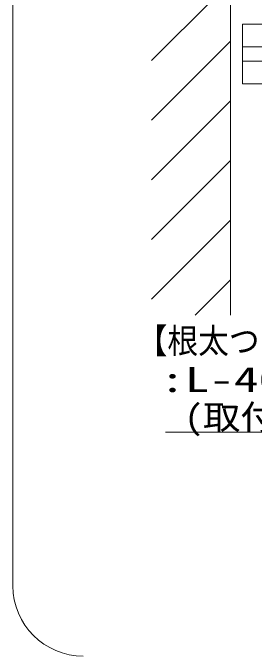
# Model space of a CAD drawing. Units: millimetres, scale not verified. Extents: x -4131 to 4169, y -981 to 998.
# Drawn here: x -3032.3 to -2931.2, y -105.1 to 164.5 of the extents above; entities that cross this region are included whole.
import ezdxf
from ezdxf.enums import TextEntityAlignment as Align

# ---------------------------------------------------------------- set-up
doc = ezdxf.new("R2010")
doc.units = ezdxf.units.MM
doc.header["$LTSCALE"] = 10
for name, color, linetype, lineweight in [('0-1_デッキ', 7, 'Continuous', 9), ('0-2_文字', 4, 'Continuous', 9), ('0-4_一般', 4, 'Continuous', 9)]:
    doc.layers.add(name, color=color, linetype=linetype, lineweight=lineweight)
doc.styles.add('ＭＳ ゴシック', font='')
doc.styles.get('ＭＳ ゴシック').set_extended_font_data('MS Gothic')

# ---------------------------------------------------------------- blocks, each defined once
blk = doc.blocks.new('グループ-64-1')
at = {"layer": '0-4_一般'}
for p, q in [((-28587, 5192.8), (-28918.8, 4861)), ((-28587, 4942.8), (-28918.8, 4611)), ((-28587, 4692.8), (-28918.8, 4361)), ((-28587, 4442.8), (-28918.8, 4111)), ((-28587, 4192.8), (-28918.8, 3861)), ((-28587, 3942.8), (-28918.8, 3611)), ((-28587, 3692.8), (-28918.8, 3361)), ((-28587, 3442.8), (-28735.9, 3294))]:
    blk.add_line(p, q, dxfattribs=at)

msp = doc.modelspace()

# ---------------------------------------------------------------- linework, layer by layer
at = {"layer": '0-1_デッキ'}
for p, q in [((-2936.05, 159.74), (-2729.61, 159.74)), ((-2936.05, 159.74), (-2936.05, 134.74)), ((-2936.05, 134.74), (-2729.61, 134.74))]:
    msp.add_line(p, q, dxfattribs=at)
at = {"layer": '0-1_デッキ', "color": 4}
for p, q in [((-2936.05, 150.24), (-2729.61, 150.24)), ((-2936.05, 144.24), (-2729.61, 144.24))]:
    msp.add_line(p, q, dxfattribs=at)
at = {"layer": '0-2_文字'}
msp.add_line((-2812.35, -11.22), (-2968.28, -11.22), dxfattribs=at)
at = {"layer": '0-4_一般', "color": 7}
msp.add_line((-3032.26, -75.61), (-3032.26, 241.52), dxfattribs=at)
at = {"layer": '0-4_一般', "color": 3}
msp.add_line((-2941.05, 227.68), (-2941.05, 37.8), dxfattribs=at)
at = {"layer": '0-4_一般', "color": 7}
msp.add_arc((-3002.79, -75.61), 29.48, 180, 270, dxfattribs=at)

# ---------------------------------------------------------------- block references
at = {"layer": '0-4_一般', "xscale": 0.1, "yscale": 0.1}
msp.add_blockref('グループ-64-1', (-82.35, -291.6), dxfattribs=at)

# ---------------------------------------------------------------- texts
at = {"layer": '0-2_文字', "style": 'ＭＳ ゴシック'}
for s, height, width, p in [('【根太つなぎ】', 10.48, 0.9, (-2980.4, 18.7)), ('\u3000:L-40x40xt1.6(ZAM)', 10.45, 1.45, (-2991.24, 2.49)), ('\u3000(取付ピッチ@1200程度)', 10.45, 1.1, (-2976.14, -13.29))]:
    msp.add_text(s, height=height, dxfattribs=dict(at, width=width)).set_placement(p, align=Align.BOTTOM_LEFT)

doc.saveas('drawing.dxf')
